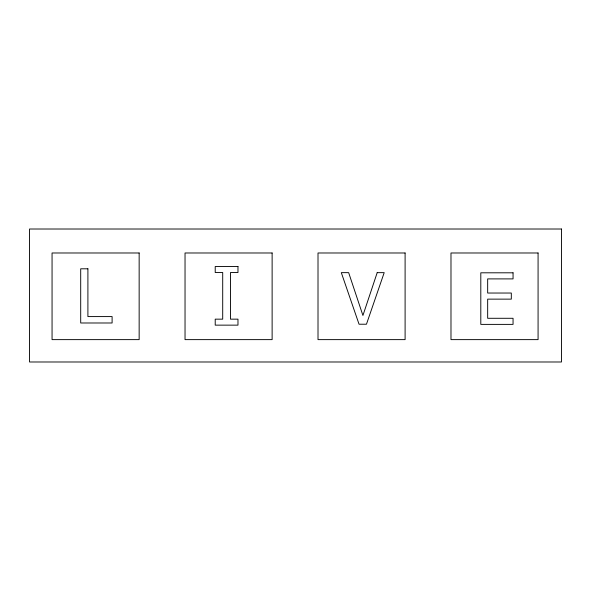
<?xml version="1.0" encoding="UTF-8"?>
<svg xmlns="http://www.w3.org/2000/svg" width="591" height="591" viewBox="0 0 591 591"><rect width="100%" height="100%" fill="white"/><g stroke="black" fill="none" stroke-linecap="round" stroke-linejoin="round"><path stroke-width="0.89" d="M377.198 272.643L362.926 315.461L348.653 272.643L341.31 272.643L359.047 324.223L366.457 324.223L384.194 272.643L377.198 272.643M561.45 229.013L29.55 229.013L29.55 361.988L561.45 361.988L561.45 229.013M139.151 252.985L52.06 252.985L52.06 339.626L139.151 339.626L139.151 252.985M272.126 252.985L185.035 252.985L185.035 339.626L272.126 339.626L272.126 252.985M405.101 252.985L318.01 252.985L318.01 339.626L405.101 339.626L405.101 252.985M538.076 252.985L450.985 252.985L450.985 339.626L538.076 339.626L538.076 252.985M237.974 266.526L215.22 266.526L215.22 272.51L222.704 272.51L222.704 319.155L215.22 319.155L215.22 325.139L237.974 325.139L237.974 319.155L230.497 319.155L230.497 272.51L237.974 272.51L237.974 266.526M87.904 268.802L80.701 268.802L80.701 322.989L112.105 322.989L112.105 316.584L87.904 316.584L87.904 268.802M513.054 272.806L480.801 272.806L480.801 324.385L513.054 324.385L513.054 318.29L487.664 318.29L487.664 299.135L511.318 299.135L511.318 293.033L487.664 293.033L487.664 278.9L513.054 278.9L513.054 272.806"/></g></svg>
